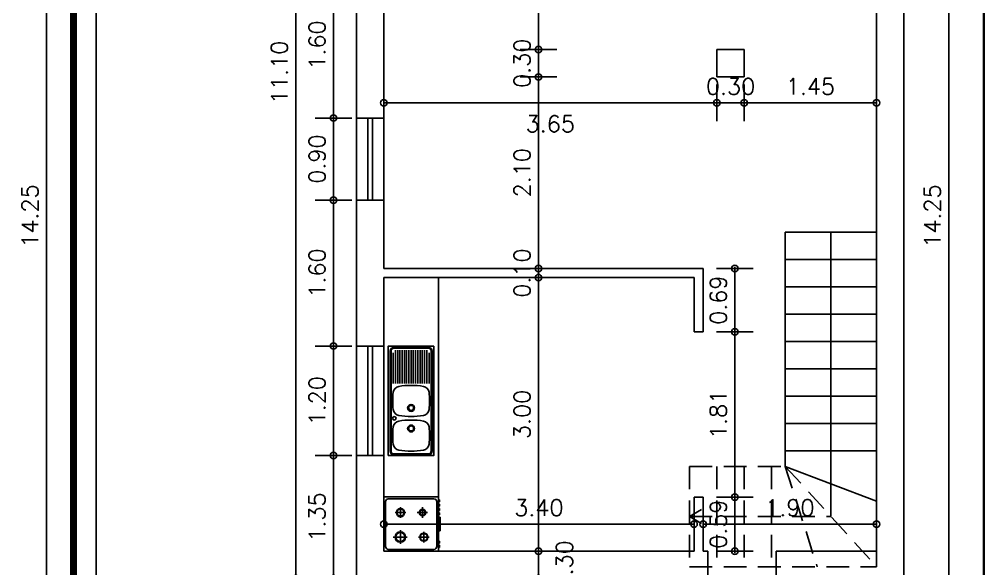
# Model space of a CAD drawing. Header units: inches. Extents: x 195 to 311, y -195 to -148.
# Drawn here: x 262.36 to 272.88, y -164.98 to -158.95 of the extents above; entities that cross this region are included whole.
import ezdxf

# ---------------------------------------------------------------- set-up
doc = ezdxf.new("R2010")
doc.units = ezdxf.units.IN
doc.header["$MEASUREMENT"] = 0
for name, pattern in [('ACAD_ISO04W100', [30.5, 24, -3, 0.5, -3]), ('DASHDOT', [25.4, 12.7, -6.35, 0, -6.35]), ('HIDDEN', [0.375, 0.25, -0.125])]:
    doc.linetypes.add(name, pattern=pattern)
doc.layers.get('0').update_dxf_attribs({"linetype": 'CONTINUOUS'})
doc.layers.get('DEFPOINTS').update_dxf_attribs({"linetype": 'CONTINUOUS'})
for name, color, linetype in [('cotas', 7, 'CONTINUOUS'), ('LIMITE', 1, 'ACAD_ISO04W100'), ('paredes', 2, 'CONTINUOUS'), ('vão', 1, 'CONTINUOUS')]:
    doc.layers.add(name, color=color, linetype=linetype)
doc.styles.add('ROMANS', font='romans.shx', dxfattribs={"height": 0.18})
doc.dimstyles.new('LIN-100', dxfattribs={"dimtxt": 0.19, "dimasz": 0.01, "dimexe": 0.18, "dimexo": 0, "dimgap": 0.09, "dimtad": 1, "dimtoh": 1, "dimzin": 0, "dimdsep": 46, "dimtxsty": 'ROMANS', "dimblk1": 'COTA', "dimblk2": 'COTA1', "dimsah": 1, "dimcen": 0.09, "dimse1": 1, "dimse2": 1, "dimclrd": 4, "dimclre": 4, "dimadec": 0, "dimazin": 0, "dimtfac": 1, "dimtix": 1, "dimtmove": 2, "dimatfit": 3, "dimldrblk": 'COTA', "dimfxl": 0, "dimtolj": 1, "dimtzin": 0, "dimarcsym": 0})

# ---------------------------------------------------------------- blocks, each defined once
blk = doc.blocks.new('87047120')
for p, q in [((-0.585, -0.06), (-0.585, -0.25)), ((-0.575, -0.06), (-0.575, -0.25)), ((-0.189, -0.079), (-0.555, -0.079)), ((-0.189, -0.103), (-0.555, -0.103)), ((0.367, -0.02), (-0.545, -0.02)), ((0.367, -0.03), (-0.545, -0.03)), ((-0.189, -0.055), (-0.524, -0.055)), ((0.367, -0.02), (0.553, -0.02)), ((0.367, -0.03), (0.553, -0.03)), ((0.583, -0.06), (0.583, -0.25)), ((0.593, -0.06), (0.593, -0.25)), ((-0.189, -0.128), (-0.555, -0.128)), ((-0.189, -0.152), (-0.555, -0.152)), ((-0.189, -0.177), (-0.555, -0.177)), ((-0.189, -0.201), (-0.555, -0.201)), ((-0.585, -0.44), (-0.585, -0.25)), ((-0.575, -0.44), (-0.575, -0.25)), ((-0.189, -0.226), (-0.555, -0.226)), ((-0.189, -0.25), (-0.555, -0.25)), ((-0.189, -0.274), (-0.555, -0.274)), ((-0.189, -0.299), (-0.555, -0.299)), ((0.583, -0.44), (0.583, -0.25)), ((0.593, -0.44), (0.593, -0.25)), ((-0.189, -0.323), (-0.555, -0.323)), ((-0.189, -0.348), (-0.555, -0.348)), ((-0.189, -0.372), (-0.555, -0.372)), ((-0.189, -0.397), (-0.555, -0.397)), ((-0.189, -0.421), (-0.555, -0.421)), ((0.367, -0.47), (-0.545, -0.47)), ((0.367, -0.48), (-0.545, -0.48)), ((-0.189, -0.446), (-0.527, -0.446)), ((0.367, -0.47), (0.553, -0.47)), ((0.367, -0.48), (0.553, -0.48))]:
    blk.add_line(p, q)
blk.add_lwpolyline([(-0.6, -0.5), (0.6, -0.5), (0.6, 0), (-0.6, 0)], close=True)
for centre, radius in [((0.192, -0.066), 0.019), ((0.079, -0.25), 0.038), ((0.079, -0.25), 0.0275), ((0.304, -0.25), 0.038), ((0.304, -0.25), 0.0275)]:
    blk.add_circle(centre, radius)
for centre, radius, start, end in [((-0.545, -0.06), 0.04, 90, 180), ((-0.545, -0.06), 0.03, 90, 180), ((-0.083, -0.128), 0.075, 97.23, 169.6188), ((0.002, -0.798), 0.75, 90, 97.23), ((0.002, -0.798), 0.75, 82.77, 90), ((0.087, -0.128), 0.075, 10.3812, 82.77), ((0.297, -0.128), 0.075, 97.23, 169.6188), ((0.382, -0.798), 0.75, 90, 97.23), ((0.382, -0.798), 0.75, 82.77, 90), ((0.467, -0.128), 0.075, 10.3812, 82.77), ((0.553, -0.06), 0.04, 0, 90), ((0.553, -0.06), 0.03, 0, 90), ((0.581, -0.25), 0.75, 169.6188, 180), ((-0.577, -0.25), 0.75, 0, 10.3812), ((0.961, -0.25), 0.75, 169.6188, 180), ((-0.197, -0.25), 0.75, 0, 10.3812), ((0.581, -0.25), 0.75, 180, 190.3812), ((-0.577, -0.25), 0.75, 349.6188, 0), ((0.961, -0.25), 0.75, 180, 190.3812), ((-0.197, -0.25), 0.75, 349.6188, 0), ((-0.083, -0.372), 0.075, 190.3812, 262.77), ((0.087, -0.372), 0.075, 277.23, 349.6188), ((0.297, -0.372), 0.075, 190.3812, 262.77), ((0.467, -0.372), 0.075, 277.23, 349.6188), ((-0.545, -0.44), 0.04, 180, 270), ((-0.545, -0.44), 0.03, 180, 270), ((0.002, 0.298), 0.75, 262.77, 270), ((0.002, 0.298), 0.75, 270, 277.23), ((0.382, 0.298), 0.75, 262.77, 270), ((0.382, 0.298), 0.75, 270, 277.23), ((0.553, -0.44), 0.04, 270, 0), ((0.553, -0.44), 0.03, 270, 0)]:
    blk.add_arc(centre, radius, start, end)
blk = doc.blocks.new('g')
at = {"layer": 'vão'}
for p, q in [((205.873, 19.59), (205.273, 19.59)), ((205.273, 19.59), (205.273, 18.996)), ((205.823, 19.57), (205.323, 19.57)), ((205.873, 18.996), (205.873, 19.59)), ((205.874, 19.56), (205.885, 19.56)), ((205.885, 19.56), (205.885, 19.537)), ((205.293, 19.54), (205.293, 19.046)), ((205.457, 19.361), (205.457, 19.477)), ((205.697, 19.361), (205.697, 19.477)), ((205.853, 19.046), (205.853, 19.54)), ((205.885, 19.537), (205.874, 19.537)), ((205.874, 19.511), (205.885, 19.511)), ((205.885, 19.488), (205.874, 19.488)), ((205.874, 19.463), (205.885, 19.463)), ((205.885, 19.511), (205.885, 19.488)), ((205.885, 19.463), (205.885, 19.44)), ((205.399, 19.419), (205.514, 19.419)), ((205.64, 19.419), (205.754, 19.419)), ((205.885, 19.44), (205.874, 19.44)), ((205.874, 19.416), (205.885, 19.416)), ((205.885, 19.393), (205.874, 19.393)), ((205.878, 19.367), (205.878, 19.293)), ((205.891, 19.367), (205.878, 19.367)), ((205.885, 19.416), (205.885, 19.393)), ((205.891, 19.293), (205.891, 19.367)), ((205.878, 19.218), (205.878, 19.293)), ((205.891, 19.293), (205.891, 19.218)), ((205.375, 19.151), (205.531, 19.151)), ((205.455, 19.075), (205.455, 19.228)), ((205.655, 19.149), (205.769, 19.149)), ((205.712, 19.091), (205.712, 19.207)), ((205.891, 19.218), (205.878, 19.218)), ((205.874, 19.107), (205.885, 19.107)), ((205.885, 19.084), (205.874, 19.084)), ((205.874, 19.06), (205.885, 19.06)), ((205.885, 19.037), (205.874, 19.037)), ((205.885, 19.107), (205.885, 19.084)), ((205.885, 19.06), (205.885, 19.037)), ((205.273, 18.996), (205.873, 18.996)), ((205.323, 19.016), (205.823, 19.016))]:
    blk.add_line(p, q, dxfattribs=at)
for centre, radius in [((205.457, 19.419), 0.045), ((205.457, 19.419), 0.04), ((205.697, 19.419), 0.035), ((205.697, 19.419), 0.03), ((205.455, 19.15), 0.0572), ((205.455, 19.151), 0.05), ((205.712, 19.149), 0.045), ((205.712, 19.149), 0.04)]:
    blk.add_circle(centre, radius, dxfattribs=at)
for centre, start, end in [((205.323, 19.54), 90, 180), ((205.823, 19.54), 0, 90), ((205.323, 19.046), 180, 270), ((205.823, 19.046), 270, 0)]:
    blk.add_arc(centre, 0.03, start, end, dxfattribs=at)
blk = doc.blocks.new('COTA')
at = {"color": 4}
blk.add_line((0, -20.1), (0, 20.1), dxfattribs=at)
at = {"color": 2}
blk.add_circle((0, 0), 3.52, dxfattribs=at)
blk = doc.blocks.new('COTA1')
at = {"color": 4}
blk.add_line((0, -20.1), (0, 20.1), dxfattribs=at)
at = {"color": 2}
blk.add_circle((0, 0), 3.52, dxfattribs=at)
blk = doc.blocks.new('*D15')
at = {"layer": 'cotas', "color": 4, "lineweight": -2}
blk.add_line((272.55, -153.998), (272.55, -168.228), dxfattribs=at)
at = {"layer": 'DEFPOINTS', "color": 0}
for p in [(272.058, -153.988), (272.058, -168.238), (272.55, -168.238)]:
    blk.add_point(p, dxfattribs=at)
at = {"layer": 'cotas', "color": 4, "lineweight": -2, "xscale": 0.01, "yscale": 0.01, "zscale": 0.01}
for name, p, rotation in [('COTA', (272.55, -153.988), 90), ('COTA1', (272.55, -168.238), 270)]:
    blk.add_blockref(name, p, dxfattribs=dict(at, rotation=rotation))
at = {"layer": 'cotas', "color": 0, "insert": (272.37, -161.113), "char_height": 0.18, "attachment_point": 5, "rotation": 90, "style": 'ROMANS'}
blk.add_mtext('\\A1;14.25', dxfattribs=at)
blk = doc.blocks.new('*D21')
at = {"layer": 'cotas', "color": 4, "lineweight": -2}
blk.add_line((262.662, -168.228), (262.662, -153.998), dxfattribs=at)
at = {"layer": 'DEFPOINTS', "color": 0}
for p in [(262.662, -153.988), (262.958, -153.988), (262.958, -168.238)]:
    blk.add_point(p, dxfattribs=at)
at = {"layer": 'cotas', "color": 4, "lineweight": -2, "xscale": 0.01, "yscale": 0.01, "zscale": 0.01}
for name, p, rotation in [('COTA1', (262.662, -153.988), 90), ('COTA', (262.662, -168.238), 270)]:
    blk.add_blockref(name, p, dxfattribs=dict(at, rotation=rotation))
at = {"layer": 'cotas', "color": 0, "insert": (262.482, -161.113), "char_height": 0.18, "attachment_point": 5, "rotation": 90, "style": 'ROMANS'}
blk.add_mtext('\\A1;14.25', dxfattribs=at)
blk = doc.blocks.new('*D30')
at = {"layer": 'cotas', "color": 4, "lineweight": -2}
blk.add_line((268.054, -165.078), (268.054, -164.798), dxfattribs=at)
at = {"layer": 'DEFPOINTS', "color": 0}
for p in [(268.054, -164.788), (268.598, -164.788), (268.598, -165.088)]:
    blk.add_point(p, dxfattribs=at)
at = {"layer": 'cotas', "color": 4, "lineweight": -2, "xscale": 0.01, "yscale": 0.01, "zscale": 0.01}
for name, p, rotation in [('COTA1', (268.054, -164.788), 90), ('COTA', (268.054, -165.088), 270)]:
    blk.add_blockref(name, p, dxfattribs=dict(at, rotation=rotation))
at = {"layer": 'cotas', "color": 0, "insert": (268.338, -164.938), "char_height": 0.18, "attachment_point": 5, "rotation": 90, "style": 'ROMANS'}
blk.add_mtext('\\A1;0.30', dxfattribs=at)
blk = doc.blocks.new('*D31')
at = {"layer": 'cotas', "color": 4, "lineweight": -2}
blk.add_line((268.054, -164.778), (268.054, -161.798), dxfattribs=at)
at = {"layer": 'DEFPOINTS', "color": 0}
for p in [(268.054, -161.788), (268.058, -161.788), (268.598, -164.788)]:
    blk.add_point(p, dxfattribs=at)
at = {"layer": 'cotas', "color": 4, "lineweight": -2, "xscale": 0.01, "yscale": 0.01, "zscale": 0.01}
for name, p, rotation in [('COTA1', (268.054, -161.788), 90), ('COTA', (268.054, -164.788), 270)]:
    blk.add_blockref(name, p, dxfattribs=dict(at, rotation=rotation))
at = {"layer": 'cotas', "color": 0, "insert": (267.874, -163.288), "char_height": 0.18, "attachment_point": 5, "rotation": 90, "style": 'ROMANS'}
blk.add_mtext('\\A1;3.00', dxfattribs=at)
blk = doc.blocks.new('*D32')
at = {"layer": 'cotas', "color": 4, "lineweight": -2}
for p, q in [((268.054, -161.678), (268.054, -161.668)), ((268.054, -161.788), (268.054, -161.688)), ((268.054, -161.798), (268.054, -161.808))]:
    blk.add_line(p, q, dxfattribs=at)
at = {"layer": 'DEFPOINTS', "color": 0}
for p in [(268.054, -161.688), (268.058, -161.688), (268.058, -161.788)]:
    blk.add_point(p, dxfattribs=at)
at = {"layer": 'cotas', "color": 4, "lineweight": -2, "xscale": 0.01, "yscale": 0.01, "zscale": 0.01}
for name, p, rotation in [('COTA1', (268.054, -161.688), 270), ('COTA', (268.054, -161.788), 90)]:
    blk.add_blockref(name, p, dxfattribs=dict(at, rotation=rotation))
at = {"layer": 'cotas', "color": 0, "insert": (267.874, -161.738), "char_height": 0.18, "attachment_point": 5, "rotation": 90, "style": 'ROMANS'}
blk.add_mtext('\\A1;0.10', dxfattribs=at)
blk = doc.blocks.new('*D33')
at = {"layer": 'cotas', "color": 4, "lineweight": -2}
blk.add_line((268.054, -161.678), (268.054, -159.598), dxfattribs=at)
at = {"layer": 'DEFPOINTS', "color": 0}
for p in [(268.054, -159.588), (270.008, -159.588), (268.058, -161.688)]:
    blk.add_point(p, dxfattribs=at)
at = {"layer": 'cotas', "color": 4, "lineweight": -2, "xscale": 0.01, "yscale": 0.01, "zscale": 0.01}
for name, p, rotation in [('COTA1', (268.054, -159.588), 90), ('COTA', (268.054, -161.688), 270)]:
    blk.add_blockref(name, p, dxfattribs=dict(at, rotation=rotation))
at = {"layer": 'cotas', "color": 0, "insert": (267.874, -160.638), "char_height": 0.18, "attachment_point": 5, "rotation": 90, "style": 'ROMANS'}
blk.add_mtext('\\A1;2.10', dxfattribs=at)
blk = doc.blocks.new('*D34')
at = {"layer": 'cotas', "color": 4, "lineweight": -2}
for p, q in [((268.054, -159.278), (268.054, -159.268)), ((268.054, -159.588), (268.054, -159.288)), ((268.054, -159.598), (268.054, -159.608))]:
    blk.add_line(p, q, dxfattribs=at)
at = {"layer": 'DEFPOINTS', "color": 0}
for p in [(268.054, -159.288), (270.008, -159.288), (270.008, -159.588)]:
    blk.add_point(p, dxfattribs=at)
at = {"layer": 'cotas', "color": 4, "lineweight": -2, "xscale": 0.01, "yscale": 0.01, "zscale": 0.01}
for name, p, rotation in [('COTA1', (268.054, -159.288), 270), ('COTA', (268.054, -159.588), 90)]:
    blk.add_blockref(name, p, dxfattribs=dict(at, rotation=rotation))
at = {"layer": 'cotas', "color": 0, "insert": (267.874, -159.438), "char_height": 0.18, "attachment_point": 5, "rotation": 90, "style": 'ROMANS'}
blk.add_mtext('\\A1;0.30', dxfattribs=at)
blk = doc.blocks.new('*D35')
at = {"layer": 'cotas', "color": 4, "lineweight": -2}
blk.add_line((268.054, -159.278), (268.054, -154.298), dxfattribs=at)
at = {"layer": 'DEFPOINTS', "color": 0}
for p in [(268.054, -154.288), (268.883, -154.288), (270.008, -159.288)]:
    blk.add_point(p, dxfattribs=at)
at = {"layer": 'cotas', "color": 4, "lineweight": -2, "xscale": 0.01, "yscale": 0.01, "zscale": 0.01}
for name, p, rotation in [('COTA1', (268.054, -154.288), 90), ('COTA', (268.054, -159.288), 270)]:
    blk.add_blockref(name, p, dxfattribs=dict(at, rotation=rotation))
at = {"layer": 'cotas', "color": 0, "insert": (267.874, -156.788), "char_height": 0.18, "attachment_point": 5, "rotation": 90, "style": 'ROMANS'}
blk.add_mtext('\\A1;5.00', dxfattribs=at)
blk = doc.blocks.new('*D39')
at = {"layer": 'cotas', "color": 4, "lineweight": -2}
blk.add_line((265.808, -158.448), (265.808, -160.028), dxfattribs=at)
at = {"layer": 'DEFPOINTS', "color": 0}
for p in [(266.058, -158.438), (265.808, -160.038), (266.058, -160.038)]:
    blk.add_point(p, dxfattribs=at)
at = {"layer": 'cotas', "color": 4, "lineweight": -2, "xscale": 0.01, "yscale": 0.01, "zscale": 0.01}
for name, p, rotation in [('COTA', (265.808, -158.438), 90), ('COTA1', (265.808, -160.038), 270)]:
    blk.add_blockref(name, p, dxfattribs=dict(at, rotation=rotation))
at = {"layer": 'cotas', "color": 0, "insert": (265.628, -159.238), "char_height": 0.18, "attachment_point": 5, "rotation": 90, "style": 'ROMANS'}
blk.add_mtext('\\A1;1.60', dxfattribs=at)
blk = doc.blocks.new('*D40')
at = {"layer": 'cotas', "color": 4, "lineweight": -2}
blk.add_line((265.808, -160.048), (265.808, -160.928), dxfattribs=at)
at = {"layer": 'DEFPOINTS', "color": 0}
for p in [(266.058, -160.038), (265.808, -160.938), (266.058, -160.938)]:
    blk.add_point(p, dxfattribs=at)
at = {"layer": 'cotas', "color": 4, "lineweight": -2, "xscale": 0.01, "yscale": 0.01, "zscale": 0.01}
for name, p, rotation in [('COTA', (265.808, -160.038), 90), ('COTA1', (265.808, -160.938), 270)]:
    blk.add_blockref(name, p, dxfattribs=dict(at, rotation=rotation))
at = {"layer": 'cotas', "color": 0, "insert": (265.628, -160.488), "char_height": 0.18, "attachment_point": 5, "rotation": 90, "style": 'ROMANS'}
blk.add_mtext('\\A1;0.90', dxfattribs=at)
blk = doc.blocks.new('*D41')
at = {"layer": 'cotas', "color": 4, "lineweight": -2}
blk.add_line((265.808, -160.948), (265.808, -162.528), dxfattribs=at)
at = {"layer": 'DEFPOINTS', "color": 0}
for p in [(266.058, -160.938), (265.808, -162.538), (266.058, -162.538)]:
    blk.add_point(p, dxfattribs=at)
at = {"layer": 'cotas', "color": 4, "lineweight": -2, "xscale": 0.01, "yscale": 0.01, "zscale": 0.01}
for name, p, rotation in [('COTA', (265.808, -160.938), 90), ('COTA1', (265.808, -162.538), 270)]:
    blk.add_blockref(name, p, dxfattribs=dict(at, rotation=rotation))
at = {"layer": 'cotas', "color": 0, "insert": (265.628, -161.738), "char_height": 0.18, "attachment_point": 5, "rotation": 90, "style": 'ROMANS'}
blk.add_mtext('\\A1;1.60', dxfattribs=at)
blk = doc.blocks.new('*D42')
at = {"layer": 'cotas', "color": 4, "lineweight": -2}
blk.add_line((265.808, -162.548), (265.808, -163.728), dxfattribs=at)
at = {"layer": 'DEFPOINTS', "color": 0}
for p in [(266.058, -162.538), (265.808, -163.738), (266.058, -163.738)]:
    blk.add_point(p, dxfattribs=at)
at = {"layer": 'cotas', "color": 4, "lineweight": -2, "xscale": 0.01, "yscale": 0.01, "zscale": 0.01}
for name, p, rotation in [('COTA', (265.808, -162.538), 90), ('COTA1', (265.808, -163.738), 270)]:
    blk.add_blockref(name, p, dxfattribs=dict(at, rotation=rotation))
at = {"layer": 'cotas', "color": 0, "insert": (265.628, -163.138), "char_height": 0.18, "attachment_point": 5, "rotation": 90, "style": 'ROMANS'}
blk.add_mtext('\\A1;1.20', dxfattribs=at)
blk = doc.blocks.new('*D43')
at = {"layer": 'cotas', "color": 4, "lineweight": -2}
blk.add_line((265.808, -163.748), (265.808, -165.078), dxfattribs=at)
at = {"layer": 'DEFPOINTS', "color": 0}
for p in [(266.058, -163.738), (265.808, -165.088), (266.058, -165.088)]:
    blk.add_point(p, dxfattribs=at)
at = {"layer": 'cotas', "color": 4, "lineweight": -2, "xscale": 0.01, "yscale": 0.01, "zscale": 0.01}
for name, p, rotation in [('COTA', (265.808, -163.738), 90), ('COTA1', (265.808, -165.088), 270)]:
    blk.add_blockref(name, p, dxfattribs=dict(at, rotation=rotation))
at = {"layer": 'cotas', "color": 0, "insert": (265.628, -164.413), "char_height": 0.18, "attachment_point": 5, "rotation": 90, "style": 'ROMANS'}
blk.add_mtext('\\A1;1.35', dxfattribs=at)
blk = doc.blocks.new('*D51')
at = {"layer": 'cotas', "color": 4, "lineweight": -2}
blk.add_line((271.748, -159.872), (270.318, -159.872), dxfattribs=at)
at = {"layer": 'DEFPOINTS', "color": 0}
for p in [(270.308, -159.538), (271.758, -159.538), (270.308, -159.872)]:
    blk.add_point(p, dxfattribs=at)
at = {"layer": 'cotas', "color": 4, "lineweight": -2, "xscale": 0.01, "yscale": 0.01, "zscale": 0.01}
for name, p, rotation in [('COTA1', (270.308, -159.872), 179.9999999999955), ('COTA', (271.758, -159.872), 359.9999999999955)]:
    blk.add_blockref(name, p, dxfattribs=dict(at, rotation=rotation))
at = {"layer": 'cotas', "color": 0, "insert": (271.033, -159.692), "char_height": 0.18, "attachment_point": 5, "style": 'ROMANS'}
blk.add_mtext('\\A1;1.45', dxfattribs=at)
blk = doc.blocks.new('*D52')
at = {"layer": 'cotas', "color": 4, "lineweight": -2}
for p, q in [((269.998, -159.872), (269.988, -159.872)), ((270.308, -159.872), (270.008, -159.872)), ((270.318, -159.872), (270.328, -159.872))]:
    blk.add_line(p, q, dxfattribs=at)
at = {"layer": 'DEFPOINTS', "color": 0}
for p in [(270.008, -159.588), (270.308, -159.538), (270.008, -159.872)]:
    blk.add_point(p, dxfattribs=at)
at = {"layer": 'cotas', "color": 4, "lineweight": -2, "xscale": 0.01, "yscale": 0.01, "zscale": 0.01}
blk.add_blockref('COTA1', (270.008, -159.872), dxfattribs=at)
at = {"layer": 'cotas', "color": 4, "lineweight": -2, "xscale": 0.01, "yscale": 0.01, "zscale": 0.01, "rotation": 180}
blk.add_blockref('COTA', (270.308, -159.872), dxfattribs=at)
at = {"layer": 'cotas', "color": 0, "insert": (270.158, -159.692), "char_height": 0.18, "attachment_point": 5, "style": 'ROMANS'}
blk.add_mtext('\\A1;0.30', dxfattribs=at)
blk = doc.blocks.new('*D53')
at = {"layer": 'cotas', "color": 4, "lineweight": -2}
blk.add_line((269.998, -159.872), (266.368, -159.872), dxfattribs=at)
at = {"layer": 'DEFPOINTS', "color": 0}
for p in [(270.008, -159.588), (266.358, -159.872), (266.358, -160.038)]:
    blk.add_point(p, dxfattribs=at)
at = {"layer": 'cotas', "color": 4, "lineweight": -2, "xscale": 0.01, "yscale": 0.01, "zscale": 0.01, "rotation": 180}
blk.add_blockref('COTA1', (266.358, -159.872), dxfattribs=at)
at = {"layer": 'cotas', "color": 4, "lineweight": -2, "xscale": 0.01, "yscale": 0.01, "zscale": 0.01}
blk.add_blockref('COTA', (270.008, -159.872), dxfattribs=at)
at = {"layer": 'cotas', "color": 0, "insert": (268.183, -160.102), "char_height": 0.18, "attachment_point": 5, "style": 'ROMANS'}
blk.add_mtext('\\A1;3.65', dxfattribs=at)
blk = doc.blocks.new('*D54')
at = {"layer": 'cotas', "color": 4, "lineweight": -2}
for p, q in [((270.205, -164.184), (270.205, -164.174)), ((270.205, -164.788), (270.205, -164.194)), ((270.205, -164.798), (270.205, -164.808))]:
    blk.add_line(p, q, dxfattribs=at)
at = {"layer": 'DEFPOINTS', "color": 0}
for p in [(269.858, -164.194), (270.205, -164.194), (269.908, -164.788)]:
    blk.add_point(p, dxfattribs=at)
at = {"layer": 'cotas', "color": 4, "lineweight": -2, "xscale": 0.01, "yscale": 0.01, "zscale": 0.01}
for name, p, rotation in [('COTA1', (270.205, -164.194), 270), ('COTA', (270.205, -164.788), 90)]:
    blk.add_blockref(name, p, dxfattribs=dict(at, rotation=rotation))
at = {"layer": 'cotas', "color": 0, "insert": (270.025, -164.491), "char_height": 0.18, "attachment_point": 5, "rotation": 90, "style": 'ROMANS'}
blk.add_mtext('\\A1;0.59', dxfattribs=at)
blk = doc.blocks.new('*D55')
at = {"layer": 'cotas', "color": 4, "lineweight": -2}
blk.add_line((270.205, -164.184), (270.205, -162.392), dxfattribs=at)
at = {"layer": 'DEFPOINTS', "color": 0}
for p in [(269.858, -162.382), (270.205, -162.382), (269.858, -164.194)]:
    blk.add_point(p, dxfattribs=at)
at = {"layer": 'cotas', "color": 4, "lineweight": -2, "xscale": 0.01, "yscale": 0.01, "zscale": 0.01}
for name, p, rotation in [('COTA1', (270.205, -162.382), 90), ('COTA', (270.205, -164.194), 270)]:
    blk.add_blockref(name, p, dxfattribs=dict(at, rotation=rotation))
at = {"layer": 'cotas', "color": 0, "insert": (270.025, -163.288), "char_height": 0.18, "attachment_point": 5, "rotation": 90, "style": 'ROMANS'}
blk.add_mtext('\\A1;1.81', dxfattribs=at)
blk = doc.blocks.new('*D56')
at = {"layer": 'cotas', "color": 4, "lineweight": -2}
for p, q in [((270.205, -161.678), (270.205, -161.668)), ((270.205, -162.382), (270.205, -161.688)), ((270.205, -162.392), (270.205, -162.402))]:
    blk.add_line(p, q, dxfattribs=at)
at = {"layer": 'DEFPOINTS', "color": 0}
for p in [(269.858, -161.688), (270.205, -161.688), (269.858, -162.382)]:
    blk.add_point(p, dxfattribs=at)
at = {"layer": 'cotas', "color": 4, "lineweight": -2, "xscale": 0.01, "yscale": 0.01, "zscale": 0.01}
for name, p, rotation in [('COTA1', (270.205, -161.688), 270), ('COTA', (270.205, -162.382), 90)]:
    blk.add_blockref(name, p, dxfattribs=dict(at, rotation=rotation))
at = {"layer": 'cotas', "color": 0, "insert": (270.025, -162.035), "char_height": 0.18, "attachment_point": 5, "rotation": 90, "style": 'ROMANS'}
blk.add_mtext('\\A1;0.69', dxfattribs=at)
blk = doc.blocks.new('*D57')
at = {"layer": 'cotas', "color": 4, "lineweight": -2}
blk.add_line((266.368, -164.491), (269.748, -164.491), dxfattribs=at)
at = {"layer": 'DEFPOINTS', "color": 0}
for p in [(269.758, -164.491), (266.358, -164.788), (269.758, -164.788)]:
    blk.add_point(p, dxfattribs=at)
at = {"layer": 'cotas', "color": 4, "lineweight": -2, "xscale": 0.01, "yscale": 0.01, "zscale": 0.01, "rotation": 180}
blk.add_blockref('COTA', (266.358, -164.491), dxfattribs=at)
at = {"layer": 'cotas', "color": 4, "lineweight": -2, "xscale": 0.01, "yscale": 0.01, "zscale": 0.01}
blk.add_blockref('COTA1', (269.758, -164.491), dxfattribs=at)
at = {"layer": 'cotas', "color": 0, "insert": (268.058, -164.311), "char_height": 0.18, "attachment_point": 5, "style": 'ROMANS'}
blk.add_mtext('\\A1;3.40', dxfattribs=at)
blk = doc.blocks.new('*D58')
at = {"layer": 'cotas', "color": 4, "lineweight": -2}
blk.add_line((269.868, -164.491), (271.748, -164.491), dxfattribs=at)
at = {"layer": 'DEFPOINTS', "color": 0}
for p in [(271.758, -164.491), (269.858, -164.788), (271.758, -164.788)]:
    blk.add_point(p, dxfattribs=at)
at = {"layer": 'cotas', "color": 4, "lineweight": -2, "xscale": 0.01, "yscale": 0.01, "zscale": 0.01, "rotation": 180}
blk.add_blockref('COTA', (269.858, -164.491), dxfattribs=at)
at = {"layer": 'cotas', "color": 4, "lineweight": -2, "xscale": 0.01, "yscale": 0.01, "zscale": 0.01}
blk.add_blockref('COTA1', (271.758, -164.491), dxfattribs=at)
at = {"layer": 'cotas', "color": 0, "insert": (270.808, -164.311), "char_height": 0.18, "attachment_point": 5, "style": 'ROMANS'}
blk.add_mtext('\\A1;1.90', dxfattribs=at)
blk = doc.blocks.new('*D59')
at = {"layer": 'cotas', "color": 4, "lineweight": -2}
blk.add_line((265.395, -153.998), (265.395, -165.078), dxfattribs=at)
at = {"layer": 'DEFPOINTS', "color": 0}
for p in [(266.058, -153.988), (265.395, -165.088), (266.058, -165.088)]:
    blk.add_point(p, dxfattribs=at)
at = {"layer": 'cotas', "color": 4, "lineweight": -2, "xscale": 0.01, "yscale": 0.01, "zscale": 0.01}
for name, p, rotation in [('COTA', (265.395, -153.988), 90), ('COTA1', (265.395, -165.088), 270)]:
    blk.add_blockref(name, p, dxfattribs=dict(at, rotation=rotation))
at = {"layer": 'cotas', "color": 0, "insert": (265.215, -159.538), "char_height": 0.18, "attachment_point": 5, "rotation": 90, "style": 'ROMANS'}
blk.add_mtext('\\A1;11.10', dxfattribs=at)

msp = doc.modelspace()

# ---------------------------------------------------------------- linework, layer by layer
at = {"layer": 'LIMITE', "linetype": 'DASHDOT', "ltscale": 0.1, "const_width": 0.075}
msp.add_lwpolyline([(271.872, -176.351), (262.958, -169.968), (262.958, -165.988), (262.958, -153.988), (263.208, -150.788), (265.458, -151.388), (272.958, -151.788), (272.958, -165.988), (293.359, -185.746), (291.435, -192.455), (290.87, -194.751)], close=True, dxfattribs=at)
at = {"layer": 'paredes'}
for p, q in [((262.958, -153.988), (262.958, -168.238)), ((263.208, -153.988), (263.208, -168.238)), ((272.058, -153.988), (272.058, -168.238)), ((271.758, -154.288), (271.758, -164.788)), ((266.058, -158.438), (266.058, -160.038)), ((266.358, -158.438), (266.358, -160.038)), ((270.008, -159.288), (270.008, -159.588)), ((270.008, -159.288), (270.308, -159.288)), ((270.308, -159.288), (270.308, -159.588)), ((270.008, -159.588), (270.308, -159.588)), ((266.358, -160.038), (266.058, -160.038)), ((266.058, -160.938), (266.058, -162.538)), ((266.358, -160.938), (266.058, -160.938)), ((266.358, -160.938), (266.358, -161.688)), ((266.358, -161.688), (269.858, -161.688)), ((269.858, -161.688), (269.858, -162.382)), ((266.358, -161.788), (266.358, -162.538)), ((266.358, -161.788), (269.758, -161.788)), ((269.758, -161.788), (269.758, -162.382)), ((269.758, -162.382), (269.858, -162.382)), ((266.358, -162.538), (266.058, -162.538)), ((266.058, -163.738), (266.058, -165.088)), ((266.358, -163.738), (266.058, -163.738)), ((266.358, -163.738), (266.358, -164.788)), ((269.758, -164.194), (269.758, -164.788)), ((269.758, -164.194), (269.858, -164.194)), ((269.858, -164.194), (269.858, -164.788)), ((266.358, -164.788), (269.758, -164.788)), ((269.908, -164.788), (269.858, -164.788)), ((269.908, -164.788), (269.908, -165.088)), ((271.758, -164.788), (270.658, -164.788)), ((270.658, -164.788), (270.658, -165.088))]:
    msp.add_line(p, q, dxfattribs=at)
at = {"layer": 'vão'}
for p, q in [((266.058, -160.038), (266.058, -160.938)), ((266.183, -160.038), (266.183, -160.938)), ((266.233, -160.038), (266.233, -160.938)), ((266.358, -160.038), (266.358, -160.938)), ((270.758, -161.288), (270.758, -163.858)), ((270.758, -161.288), (271.758, -161.288)), ((271.258, -161.288), (271.258, -164.408)), ((270.758, -161.588), (271.758, -161.588)), ((266.958, -164.788), (266.958, -161.788)), ((270.758, -161.888), (271.758, -161.888)), ((270.758, -162.188), (271.758, -162.188)), ((266.058, -162.538), (266.058, -163.738)), ((266.183, -162.538), (266.183, -163.738)), ((266.233, -162.538), (266.233, -163.738)), ((266.358, -162.538), (266.358, -163.738)), ((270.758, -162.488), (271.758, -162.488)), ((270.758, -162.788), (271.758, -162.788)), ((270.758, -163.088), (271.758, -163.088)), ((270.758, -163.388), (271.758, -163.388)), ((270.758, -163.688), (271.758, -163.688)), ((270.758, -163.858), (271.758, -164.238))]:
    msp.add_line(p, q, dxfattribs=at)
at = {"layer": 'vão', "linetype": 'HIDDEN'}
for p, q in [((269.708, -163.858), (269.708, -164.958)), ((269.708, -163.858), (270.758, -163.858)), ((270.008, -163.858), (270.008, -164.958)), ((270.308, -163.858), (270.308, -164.958)), ((270.608, -163.858), (270.608, -164.958)), ((270.758, -163.858), (271.758, -164.958)), ((270.758, -163.858), (271.108, -164.958)), ((269.839, -164.332), (269.708, -164.408)), ((269.708, -164.408), (271.258, -164.408)), ((269.708, -164.408), (269.839, -164.483)), ((271.758, -164.788), (271.758, -164.958)), ((269.708, -164.958), (271.758, -164.958))]:
    msp.add_line(p, q, dxfattribs=at)

# ---------------------------------------------------------------- block references
at = {"layer": 'vão', "xscale": -1, "rotation": 90}
msp.add_blockref('87047120', (266.408, -163.138), dxfattribs=at)
at = {"layer": 'vão'}
msp.add_blockref('g', (61.085, -183.783), dxfattribs=at)

# ---------------------------------------------------------------- dimensions: what is measured, and where the dimension line sits
at = {"layer": 'cotas'}
for p1, p2, distance, picture, middle in [((262.958, -168.238), (262.958, -153.988), 0.296, '*D21', (262.482, -161.113)), ((266.058, -153.988), (266.058, -165.088), -0.663, '*D59', (265.215, -159.538)), ((272.058, -153.988), (272.058, -168.238), 0.492, '*D15', (272.37, -161.113)), ((271.758, -159.538), (270.308, -159.538), 0.334, '*D51', (271.033, -159.692)), ((266.358, -164.788), (269.758, -164.788), 0.297, '*D57', (268.058, -164.311))]:
    dim = msp.add_aligned_dim(p1=p1, p2=p2, distance=distance, dimstyle='LIN-100', dxfattribs=at)
    dim.commit()
    dim.dimension.update_dxf_attribs({"geometry": picture, "text_midpoint": middle})
for base, p1, p2, angle, picture, middle in [((268.054, -154.288), (270.008, -159.288), (268.883, -154.288), 270, '*D35', (267.874, -156.788)), ((265.808, -160.038), (266.058, -158.438), (266.058, -160.038), 90, '*D39', (265.628, -159.238)), ((268.054, -159.288), (270.008, -159.588), (270.008, -159.288), 270, '*D34', (267.874, -159.438)), ((268.054, -159.588), (268.058, -161.688), (270.008, -159.588), 270, '*D33', (267.874, -160.638)), ((265.808, -160.938), (266.058, -160.038), (266.058, -160.938), 90, '*D40', (265.628, -160.488)), ((265.808, -162.538), (266.058, -160.938), (266.058, -162.538), 90, '*D41', (265.628, -161.738)), ((268.054, -161.688), (268.058, -161.788), (268.058, -161.688), 270, '*D32', (267.874, -161.738)), ((270.205, -161.688), (269.858, -162.382), (269.858, -161.688), 270, '*D56', (270.025, -162.035)), ((268.054, -161.788), (268.598, -164.788), (268.058, -161.788), 270, '*D31', (267.874, -163.288)), ((270.205, -162.382), (269.858, -164.194), (269.858, -162.382), 270, '*D55', (270.025, -163.288)), ((265.808, -163.738), (266.058, -162.538), (266.058, -163.738), 90, '*D42', (265.628, -163.138)), ((265.808, -165.088), (266.058, -163.738), (266.058, -165.088), 90, '*D43', (265.628, -164.413)), ((271.758, -164.491), (269.858, -164.788), (271.758, -164.788), 180, '*D58', (270.808, -164.311)), ((270.205, -164.194), (269.908, -164.788), (269.858, -164.194), 270, '*D54', (270.025, -164.491))]:
    dim = msp.add_linear_dim(base=base, p1=p1, p2=p2, angle=angle, dimstyle='LIN-100', dxfattribs=at)
    dim.commit()
    dim.dimension.update_dxf_attribs({"geometry": picture, "text_midpoint": middle})
dim = msp.add_linear_dim(base=(266.358, -159.872), p1=(270.008, -159.588), p2=(266.358, -160.038), dimstyle='LIN-100', dxfattribs=at)
dim.commit()
dim.dimension.update_dxf_attribs({"geometry": '*D53', "text_midpoint": (268.183, -160.102), "dimtype": 160})
dim = msp.add_linear_dim(base=(270.008, -159.872), p1=(270.308, -159.538), p2=(270.008, -159.588), dimstyle='LIN-100', dxfattribs=at)
dim.commit()
dim.dimension.update_dxf_attribs({"geometry": '*D52', "text_midpoint": (270.158, -159.692)})
dim = msp.add_linear_dim(base=(268.054, -164.788), p1=(268.598, -165.088), p2=(268.598, -164.788), angle=270, dimstyle='LIN-100', dxfattribs=at)
dim.commit()
dim.dimension.update_dxf_attribs({"geometry": '*D30', "text_midpoint": (268.338, -164.938), "dimtype": 160})

doc.saveas('drawing.dxf')
